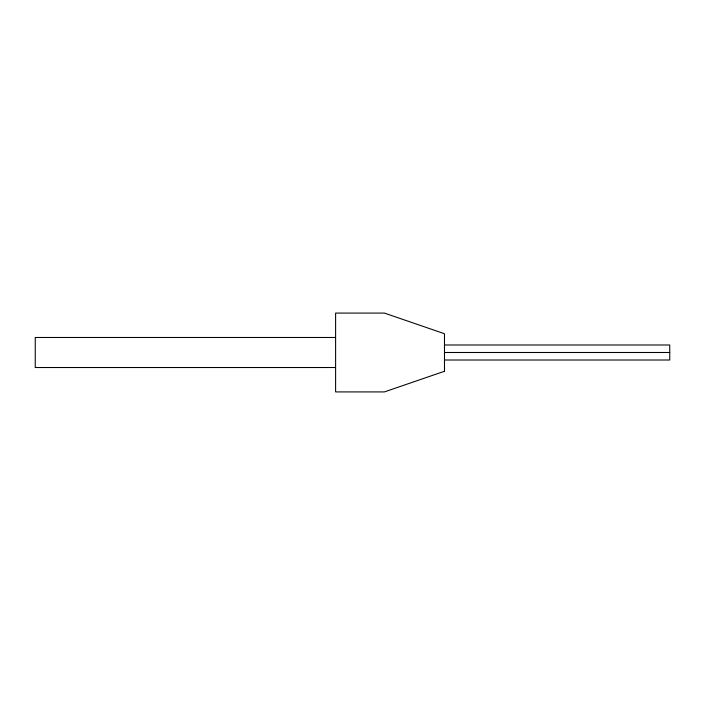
<?xml version="1.0" encoding="UTF-8"?>
<svg xmlns="http://www.w3.org/2000/svg" width="705" height="705" viewBox="0 0 705 705"><rect width="100%" height="100%" fill="white"/><g stroke="black" fill="none" stroke-linecap="round" stroke-linejoin="round"><path stroke-width="1.06" d="M335.606 337.483L35.25 337.483L35.25 367.517L335.606 367.517M444.485 344.992L669.75 344.992L669.75 360.008L444.485 360.008M444.485 352.5L669.75 352.5M444.485 371.271L384.41 391.918L335.606 391.918L335.606 313.082L384.41 313.082L444.485 333.729L444.485 371.271"/></g></svg>
